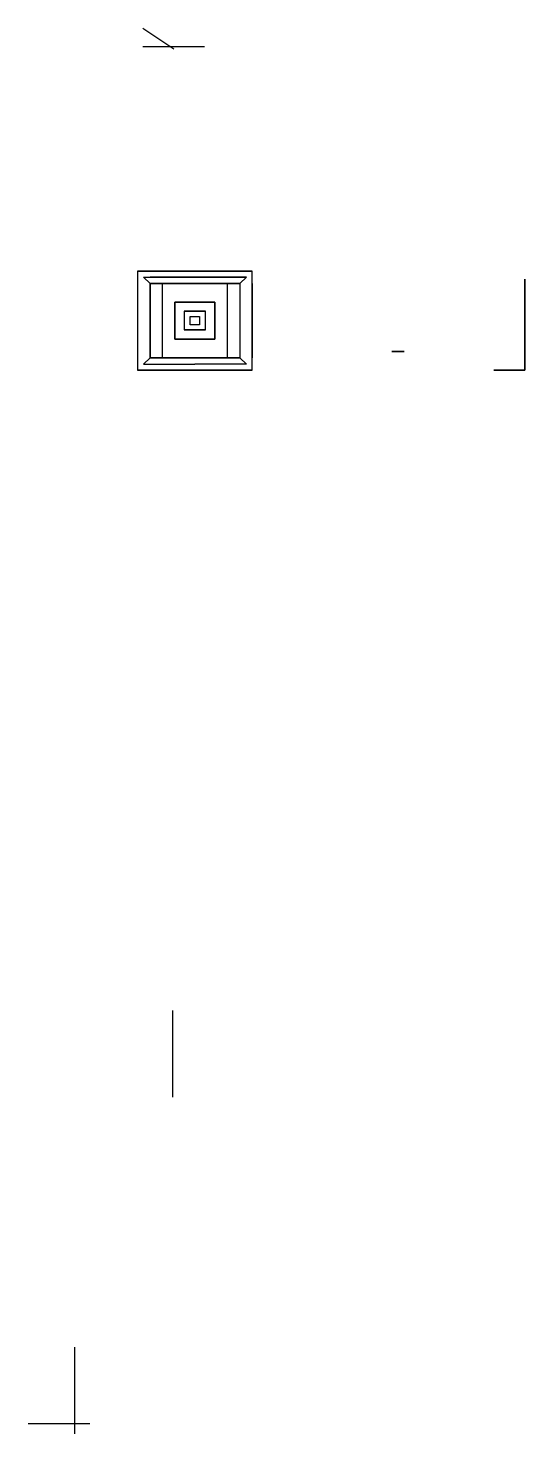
# Model space of a CAD drawing. Header units: millimetres. Extents: x -74 to 6, y -141 to 85.
import ezdxf

# ---------------------------------------------------------------- set-up
doc = ezdxf.new("R2010")
doc.units = ezdxf.units.MM
doc.header["$MEASUREMENT"] = 0

msp = doc.modelspace()

# ---------------------------------------------------------------- linework, layer by layer
at = {"extrusion": (-1, 0, 0)}
for p, q in [((-55.48, 85.31, -215.53), (-50.51, 81.95, -227.34)), ((-55.48, 82.36, -221.43), (-45.54, 82.36, -221.43)), ((-50.68, -73.03, -36.48), (-50.68, -87.03, -36.48)), ((-66.51, -127.28, -72.19), (-66.51, -141.28, -72.19)), ((-73.96, -139.6, -66.29), (-64.02, -139.6, -66.29))]:
    msp.add_line(p, q, dxfattribs=at)
at = {"extrusion": (0, 0, -1)}
for p, q in [((-54.32, 44.16, -24.84), (-55.39, 45.16, -24.84)), ((-55.39, 45.16, -24.84), (-47.09, 45.16, -24.84)), ((-52.32, 32.16, -43.7), (-52.32, 44.16, -43.7)), ((-52.32, 44.16, -43.7), (-41.86, 44.16, -43.7)), ((-52.32, 32.16, -55.34), (-52.32, 44.16, -55.34)), ((-52.32, 44.16, -55.34), (-41.86, 44.16, -55.34)), ((-38.79, 45.16, -24.84), (-47.09, 45.16, -24.84)), ((-41.86, 32.16, -43.7), (-41.86, 44.16, -43.7)), ((-41.86, 32.16, -55.34), (-41.86, 44.16, -55.34)), ((-39.86, 44.16, -24.84), (-38.79, 45.16, -24.84)), ((-37.86, 44.16, -22.84), (-37.86, 32.16, -22.84)), ((-54.32, 32.16, -24.84), (-55.39, 31.16, -24.84)), ((-41.86, 32.16, -43.7), (-52.32, 32.16, -43.7)), ((-41.86, 32.16, -55.34), (-52.32, 32.16, -55.34)), ((-41.86, 32.16, -41.2), (-52.32, 32.16, -41.2)), ((-41.86, 32.16, -57.84), (-52.32, 32.16, -57.84)), ((-39.86, 32.16, -24.84), (-38.79, 31.16, -24.84)), ((-55.39, 31.16, -24.84), (-47.09, 31.16, -24.84)), ((-38.79, 31.16, -24.84), (-47.09, 31.16, -24.84))]:
    msp.add_line(p, q, dxfattribs=at)
at = {"extrusion": (0, -1, 0)}
for p, q in [((-54.32, 44.16, -24.84), (-54.32, 44.16, -74.84)), ((-39.86, 44.16, -24.84), (-54.32, 44.16, -24.84)), ((-41.86, 44.16, -43.7), (-52.32, 44.16, -43.7)), ((-41.86, 44.16, -55.34), (-52.32, 44.16, -55.34)), ((-52.32, 44.16, -43.7), (-52.32, 44.16, -55.34)), ((-41.86, 44.16, -55.34), (-41.86, 44.16, -43.7)), ((-39.86, 44.16, -74.84), (-39.86, 44.16, -24.84)), ((-50.32, 41.16, -46.02), (-43.86, 41.16, -46.02)), ((-43.86, 41.16, -53.66), (-50.32, 41.16, -53.66)), ((-50.32, 41.16, -53.66), (-50.32, 41.16, -46.02)), ((-43.86, 41.16, -46.02), (-43.86, 41.16, -53.66)), ((-48.82, 39.66, -47.52), (-48.82, 39.66, -52.16)), ((-48.82, 39.66, -52.16), (-45.36, 39.66, -52.16)), ((-45.36, 39.66, -47.52), (-48.82, 39.66, -47.52)), ((-45.36, 39.66, -52.16), (-45.36, 39.66, -47.52)), ((-48.82, 36.66, -47.52), (-48.82, 36.66, -52.16)), ((-48.82, 36.66, -52.16), (-45.36, 36.66, -52.16)), ((-45.36, 36.66, -47.52), (-48.82, 36.66, -47.52)), ((-45.36, 36.66, -52.16), (-45.36, 36.66, -47.52)), ((-50.32, 35.16, -46.02), (-43.86, 35.16, -46.02)), ((-43.86, 35.16, -53.66), (-50.32, 35.16, -53.66)), ((-50.32, 35.16, -53.66), (-50.32, 35.16, -46.02)), ((-43.86, 35.16, -46.02), (-43.86, 35.16, -53.66)), ((-54.32, 32.16, -24.84), (-54.32, 32.16, -74.84)), ((-39.86, 32.16, -24.84), (-54.32, 32.16, -24.84)), ((-41.86, 32.16, -43.7), (-52.32, 32.16, -43.7)), ((-41.86, 32.16, -55.34), (-52.32, 32.16, -55.34)), ((-52.32, 32.16, -43.7), (-52.32, 32.16, -55.34)), ((-41.86, 32.16, -55.34), (-41.86, 32.16, -43.7)), ((-39.86, 32.16, -74.84), (-39.86, 32.16, -24.84))]:
    msp.add_line(p, q, dxfattribs=at)
at = {"extrusion": (1, 0, 0)}
msp.add_line((6.07, 30.16, -17.84), (6.07, 30.16, -19.84), dxfattribs=at)
at = {"extrusion": (0, -1, 0)}
for points, elevation in [([(-37.86, -76.84), (-37.86, -22.84), (-56.32, -22.84), (-56.32, -76.84)], -46.16), ([(-54.32, -24.84), (-39.86, -24.84), (-39.86, -74.84), (-54.32, -74.84)], -32.16), ([(-37.86, -76.84), (-37.86, -22.84), (-56.32, -22.84), (-56.32, -76.84)], -30.16), ([(1.07, -22.84), (6.07, -22.84), (6.07, -17.84), (1.07, -17.84)], -30.16)]:
    msp.add_lwpolyline(points, close=True, dxfattribs=dict(at, elevation=elevation))
at = {"extrusion": (0, 0, -1)}
for points, elevation in [([(56.32, 30.16), (37.86, 30.16), (37.86, 46.16), (56.32, 46.16)], 22.84), ([(56.32, 30.16), (37.86, 30.16), (37.86, 46.16), (56.32, 46.16)], 76.84), ([(39.86, 44.16), (39.86, 32.16), (54.32, 32.16), (54.32, 44.16)], 24.84)]:
    msp.add_lwpolyline(points, close=True, dxfattribs=dict(at, elevation=elevation))
at = {"extrusion": (0, 1, 0), "elevation": 45.16}
msp.add_lwpolyline([(38.79, -74.84), (38.79, -24.84), (54.32, -24.84), (54.32, -74.84)], close=True, dxfattribs=at)
at = {"extrusion": (-1, 0, 0), "elevation": 54.32}
msp.add_lwpolyline([(-44.16, -24.84), (-44.16, -74.84), (-32.16, -74.84), (-32.16, -24.84)], close=True, dxfattribs=at)
at = {"extrusion": (1, 0, 0), "elevation": 6.07}
msp.add_lwpolyline([(30.16, -44.84), (44.16, -44.84), (44.16, -42.84), (30.16, -42.84)], close=True, dxfattribs=at)
for points, elevation in [([(-50.32, 41.16), (-50.32, 35.16), (-43.86, 35.16), (-43.86, 41.16)], -46.02), ([(-43.86, 41.16), (-43.86, 35.16), (-50.32, 35.16), (-50.32, 41.16)], -53.66), ([(-48.82, 39.66), (-48.82, 36.66), (-45.36, 36.66), (-45.36, 39.66)], -52.16), ([(-48.82, 39.66), (-48.82, 36.66), (-45.36, 36.66), (-45.36, 39.66)], -47.52), ([(-47.84, 37.49), (-47.84, 38.82), (-46.34, 38.82), (-46.34, 37.49)], -47.52), ([(-47.84, 37.49), (-47.84, 38.82), (-46.34, 38.82), (-46.34, 37.49)], -52.16)]:
    msp.add_lwpolyline(points, close=True, dxfattribs=dict(elevation=elevation))
at = {"extrusion": (1, 0, 0)}
for centre in [(44.16, -18.34, 6.07), (44.16, -75.09, 6.07), (41.16, -43.84, 6.07), (37.16, -46.34, 6.07), (33.16, -48.84, 6.07)]:
    msp.add_circle(centre, 0.7, dxfattribs=at)
at = {"extrusion": (0, -1, 0)}
for centre in [(-14.35, -20.42, -33.16), (2.1, -20.42, -30.16)]:
    msp.add_circle(centre, 1, dxfattribs=at)

doc.saveas('drawing.dxf')
